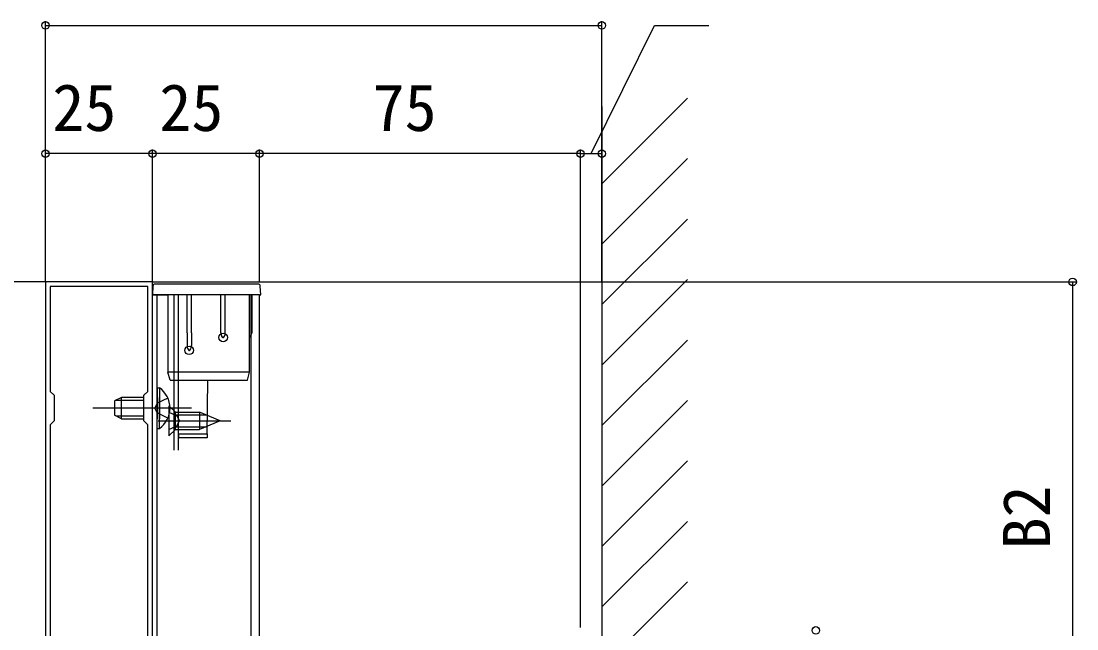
# Model space of a CAD drawing. Units: millimetres, scale not verified. Extents: x -875 to 875, y -1310 to 1300.
# Drawn here: x -638.7 to -392, y 912.1 to 1054.3 of the extents above; entities that cross this region are included whole.
import ezdxf
from ezdxf.enums import TextEntityAlignment as Align

# ---------------------------------------------------------------- set-up
doc = ezdxf.new("R2010")
doc.units = ezdxf.units.MM
doc.header["$LTSCALE"] = 4
doc.header["$PDMODE"] = 32
doc.header["$PDSIZE"] = 2
for name, color, linetype in [('0-3_YKK_11', 7, 'Continuous'), ('0-4_YKK_12', 2, 'Continuous'), ('0-5_YKK_13', 4, 'Continuous'), ('0-7_YKK_D', 6, 'Continuous'), ('0-9_YSS_K', 3, 'Continuous')]:
    doc.layers.add(name, color=color, linetype=linetype)
doc.styles.add('ＭＳ ゴシック', font='')
doc.styles.get('ＭＳ ゴシック').set_extended_font_data('MS Gothic')

msp = doc.modelspace()

# ---------------------------------------------------------------- linework, layer by layer
at = {"layer": '0-3_YKK_11'}
for points in [[(-633, 993.26), (-633, 869.26), (-608, 869.26), (-608, 993.26)], [(-631.9, 959.86), (-631.9, 902.659), (-631, 901.76), (-631, 895.76), (-631.9, 894.86), (-631.9, 870.36), (-609.1, 870.36), (-609.1, 894.86), (-610, 895.76), (-610, 901.76), (-609.1, 902.659), (-609.1, 959.86), (-610, 960.76), (-610, 966.76), (-609.1, 967.659), (-609.1, 992.16), (-631.9, 992.16), (-631.9, 967.659), (-631, 966.76), (-631, 960.76)]]:
    msp.add_lwpolyline(points, close=True, dxfattribs=at)
at = {"layer": '0-4_YKK_12'}
for p, q in [((-583.013, 990.26), (-608, 990.26)), ((-608, 706.693), (-608, 990.26)), ((-606.913, 706.693), (-606.913, 990.26)), ((-602.914, 953.916), (-602.914, 990.259)), ((-601.914, 953.916), (-601.914, 990.26)), ((-585.013, 990.26), (-585.013, 706.693)), ((-583, 706.693), (-583, 990.26))]:
    msp.add_line(p, q, dxfattribs=at)
at = {"layer": '0-5_YKK_13'}
for p, q in [((-607.907, 992.286), (-608.013, 990.26)), ((-604.412, 992.76), (-607.407, 992.76)), ((-583.318, 992.76), (-604.412, 992.76)), ((-582.713, 990.26), (-582.819, 992.286)), ((-608.013, 990.26), (-604.518, 990.26)), ((-583, 990.26), (-604.518, 990.26)), ((-604.413, 990.26), (-604.413, 972.126)), ((-599.913, 981.378), (-599.913, 990.26)), ((-598.913, 981.378), (-598.913, 990.26)), ((-592.013, 981.378), (-592.013, 990.26)), ((-591.013, 981.378), (-591.013, 990.26)), ((-585.313, 972.126), (-585.313, 990.26)), ((-584.813, 990.26), (-584.813, 981.378)), ((-583, 990.26), (-582.713, 990.26)), ((-599.913, 981.378), (-599.913, 978.378)), ((-598.913, 981.378), (-598.913, 978.378)), ((-584.866, 981.154), (-585.313, 980.26)), ((-603.413, 972.126), (-604.413, 972.126)), ((-603.913, 970.26), (-604.413, 972.126)), ((-586.313, 972.126), (-603.413, 972.126)), ((-585.313, 972.126), (-586.313, 972.126)), ((-603.913, 970.26), (-603.413, 970.26)), ((-603.413, 970.26), (-586.313, 970.26)), ((-601.913, 957.76), (-601.913, 970.26)), ((-595.197, 957.76), (-595.088, 970.26)), ((-606.913, 968.51), (-606.913, 961.26)), ((-606.913, 968.51), (-606.404, 968.51)), ((-606.404, 968.51), (-606.404, 961.26)), ((-615.213, 966.26), (-616.913, 965.46)), ((-616.913, 965.46), (-616.913, 962.06)), ((-616.603, 965.605), (-610.016, 965.605)), ((-610.016, 966.26), (-615.213, 966.26)), ((-615.213, 961.26), (-615.213, 966.26)), ((-606.913, 959.01), (-606.913, 966.26)), ((-606.404, 959.01), (-606.404, 966.26)), ((-598.913, 963.76), (-621.913, 963.76)), ((-604.164, 964.26), (-602.664, 962.76)), ((-604.164, 964.26), (-602.664, 962.76)), ((-602.664, 962.76), (-596.992, 962.76)), ((-602.664, 958.76), (-602.664, 962.76)), ((-602.664, 962.76), (-596.992, 962.76)), ((-602.664, 958.76), (-602.664, 962.76)), ((-602.664, 962.16), (-595.544, 962.16)), ((-602.664, 962.16), (-595.544, 962.16)), ((-615.213, 961.26), (-616.913, 962.06)), ((-616.603, 961.914), (-610.016, 961.914)), ((-615.213, 961.26), (-610.016, 961.26)), ((-606.664, 960.76), (-589.664, 960.76)), ((-606.664, 960.76), (-589.664, 960.76)), ((-592.164, 960.76), (-596.992, 958.76)), ((-592.164, 960.76), (-596.992, 958.76)), ((-606.913, 959.01), (-606.404, 959.01)), ((-602.664, 959.36), (-595.544, 959.36)), ((-602.664, 959.36), (-595.544, 959.36)), ((-602.664, 958.76), (-596.992, 958.76)), ((-602.664, 958.76), (-596.992, 958.76)), ((-601.913, 957.76), (-595.697, 957.76)), ((-601.913, 957.76), (-601.913, 956.76)), ((-595.205, 956.76), (-601.913, 956.76))]:
    msp.add_line(p, q, dxfattribs=at)
for points in [[(-586.313, 970.26), (-585.813, 970.26), (-585.313, 972.126)], [(-604.413, 966.11), (-606.883, 964.905), (-607.492, 963.76)], [(-604.413, 961.41), (-606.883, 962.615), (-607.492, 963.76)], [(-604.164, 964.26), (-604.164, 957.26), (-602.664, 958.76), (-602.664, 962.76)], [(-604.164, 964.26), (-604.164, 957.26), (-602.664, 958.76), (-602.664, 962.76)], [(-604.164, 962.81), (-602.308, 961.905), (-601.699, 960.76)], [(-604.164, 962.81), (-602.308, 961.905), (-601.699, 960.76)], [(-592.164, 960.76), (-596.992, 962.76), (-596.992, 958.76)], [(-592.164, 960.76), (-596.992, 962.76), (-596.992, 958.76)], [(-604.164, 958.71), (-602.308, 959.615), (-601.699, 960.76)], [(-604.164, 958.71), (-602.308, 959.615), (-601.699, 960.76)], [(-595.697, 957.76), (-595.197, 957.76), (-595.205, 956.76)]]:
    msp.add_lwpolyline(points, dxfattribs=at)
for centre, radius, start, end in [((-607.407, 992.26), 0.5, 90, 177), ((-583.318, 992.26), 0.5, 3, 90), ((-585.313, 981.378), 0.5, 333.43495, 0), ((-609.687, 963.76), 5.774, 304.65097, 55.34903)]:
    msp.add_arc(centre, radius, start, end, dxfattribs=at)
for centre in [(-591.513, 981.378), (-599.413, 978.378)]:
    msp.add_ellipse(centre, major_axis=(0, -1.118), ratio=0.447214, start_param=4.712389, end_param=7.8539816, dxfattribs=at)
for p in [(-591.513, 980.26), (-599.413, 977.26)]:
    msp.add_point(p, dxfattribs=at)
at = {"layer": '0-7_YKK_D'}
for p, q in [((-633, 993.26), (-633, 1054.26)), ((-503, 993.26), (-503, 1054.26)), ((-633, 1053.26), (-503, 1053.26)), ((-633, 993.26), (-633, 1024.26)), ((-608, 993.26), (-608, 1024.26)), ((-608, 993.26), (-608, 1024.26)), ((-583, 993.26), (-583, 1024.26)), ((-583, 993.26), (-583, 1024.26)), ((-508, 912.46), (-508, 1024.26)), ((-508, 912.46), (-508, 1024.26)), ((-503, 993.26), (-503, 1024.26)), ((-608, 1023.26), (-633, 1023.26)), ((-583, 1023.26), (-608, 1023.26)), ((-508, 1023.26), (-583, 1023.26)), ((-508, 1023.26), (-503, 1023.26)), ((-633, 993.26), (-814, 993.26)), ((-608, 993.26), (-392, 993.26)), ((-393, 993.26), (-393, 893.26))]:
    msp.add_line(p, q, dxfattribs=at)
msp.add_lwpolyline([(-505.5, 1023.26), (-490.686, 1053.26), (-477.992, 1053.26)], dxfattribs=at)
for centre in [(-633, 1053.26), (-503, 1053.26), (-633, 1023.26), (-608, 1023.26), (-608, 1023.26), (-583, 1023.26), (-583, 1023.26), (-508, 1023.26), (-508, 1023.26), (-503, 1023.26), (-393, 993.26), (-453, 911.76)]:
    msp.add_circle(centre, 0.875, dxfattribs=at)
at = {"layer": '0-9_YSS_K'}
for p, q in [((-503, 1016.238), (-483, 1036.238)), ((-503, 1034.26), (-503, 112.26)), ((-503, 1002.096), (-483, 1022.096)), ((-503, 987.954), (-483, 1007.954)), ((-503, 973.812), (-483, 993.812)), ((-503, 959.67), (-483, 979.67)), ((-503, 945.528), (-483, 965.528)), ((-503, 931.385), (-483, 951.385)), ((-503, 917.243), (-483, 937.243)), ((-503, 903.101), (-483, 923.101))]:
    msp.add_line(p, q, dxfattribs=at)

# ---------------------------------------------------------------- texts
at = {"layer": '0-7_YKK_D', "style": 'ＭＳ ゴシック'}
for s, p in [('25', (-631.409, 1025.26)), ('25', (-606.409, 1025.26)), ('75', (-556.58, 1025.26))]:
    msp.add_text(s, height=11, dxfattribs=at).set_placement(p, align=Align.BOTTOM_LEFT)
msp.add_text('B2', height=11, rotation=90, dxfattribs=at).set_placement((-395, 930.688), align=Align.BOTTOM_LEFT)

doc.saveas('drawing.dxf')
